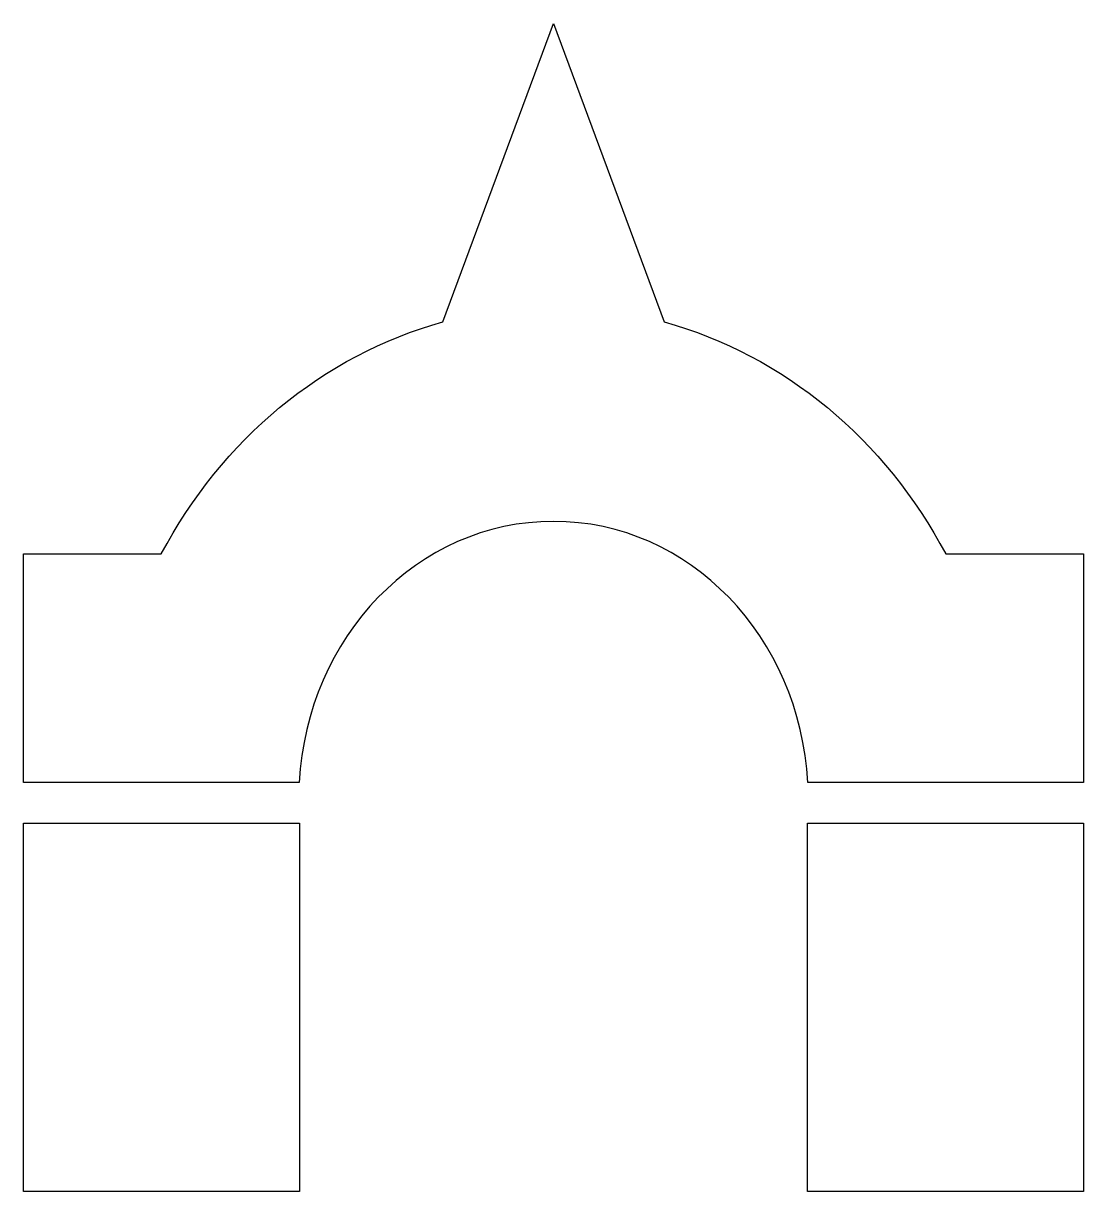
# Model space of a CAD drawing. Header units: centimetres. Extents: x -9.2 to 9.1, y -10.1 to 10.
import ezdxf

# ---------------------------------------------------------------- set-up
doc = ezdxf.new("R2010")
doc.units = ezdxf.units.CM
doc.header["$MEASUREMENT"] = 0
doc.layers.add('Layer 1', color=7, linetype='Continuous')

msp = doc.modelspace()

# ---------------------------------------------------------------- linework, layer by layer
at = {"layer": 'Layer 1'}
for points, knots in [([(-0.03951, 10.02543), (-0.03951, 10.02543), (-1.94099, 4.89148), (-1.94099, 4.89148), (-1.94099, 4.89148), (-4.00861, 4.32685), (-5.74749, 2.86244), (-6.78508, 0.90264), (-6.78508, 0.90264), (-6.78508, 0.90264), (-9.15703, 0.90265), (-9.15703, 0.90265), (-9.15703, 0.90265), (-9.15703, 0.90265), (-9.15703, -3.02424), (-9.15703, -3.02424), (-9.15703, -3.02424), (-9.15703, -3.02424), (-4.41313, -3.02424), (-4.41313, -3.02424), (-4.41313, -3.02424), (-4.27946, -0.52187), (-2.37587, 1.46412), (-0.03947, 1.46412), (-0.03947, 1.46412), (2.2968, 1.46412), (4.20039, -0.52199), (4.33407, -3.02424), (4.33407, -3.02424), (4.33407, -3.02424), (9.07796, -3.02424), (9.07796, -3.02424), (9.07796, -3.02424), (9.07796, -3.02424), (9.07796, 0.90269), (9.07796, 0.90269), (9.07796, 0.90269), (9.07796, 0.90269), (6.70601, 0.90269), (6.70601, 0.90269), (6.70601, 0.90269), (5.66868, 2.86224), (3.92925, 4.32673), (1.86201, 4.89153), (1.86201, 4.89153), (1.86201, 4.89153), (-0.03951, 10.02543), (-0.03951, 10.02543)], [0, 0, 0, 0, 0.07692308, 0.07692308, 0.07692308, 0.07692308, 0.15384615, 0.15384615, 0.15384615, 0.15384615, 0.23076923, 0.23076923, 0.23076923, 0.23076923, 0.30769231, 0.30769231, 0.30769231, 0.30769231, 0.38461538, 0.38461538, 0.38461538, 0.38461538, 0.46153846, 0.46153846, 0.46153846, 0.46153846, 0.53846154, 0.53846154, 0.53846154, 0.53846154, 0.61538462, 0.61538462, 0.61538462, 0.61538462, 0.69230769, 0.69230769, 0.69230769, 0.69230769, 0.76923077, 0.76923077, 0.76923077, 0.76923077, 0.84615385, 0.84615385, 0.84615385, 0.84615385, 1, 1, 1, 1]), ([(-9.15707, -3.72398), (-9.15707, -3.72398), (-9.15707, -10.05972), (-9.15707, -10.05972), (-9.15707, -10.05972), (-9.15707, -10.05972), (-4.40782, -10.05972), (-4.40782, -10.05972), (-4.40782, -10.05972), (-4.40782, -10.05972), (-4.40782, -3.72398), (-4.40782, -3.72398), (-4.40782, -3.72398), (-4.40782, -3.72398), (-9.15707, -3.72398), (-9.15707, -3.72398)], [0, 0, 0, 0, 0.2, 0.2, 0.2, 0.2, 0.4, 0.4, 0.4, 0.4, 0.6, 0.6, 0.6, 0.6, 1, 1, 1, 1]), ([(4.3288, -3.72398), (4.3288, -3.72398), (4.3288, -10.05972), (4.3288, -10.05972), (4.3288, -10.05972), (4.3288, -10.05972), (9.07792, -10.05972), (9.07792, -10.05972), (9.07792, -10.05972), (9.07792, -10.05972), (9.07792, -3.72398), (9.07792, -3.72398), (9.07792, -3.72398), (9.07792, -3.72398), (4.32884, -3.72398), (4.32884, -3.72398), (4.32884, -3.72398), (4.32884, -3.72398), (4.3288, -3.72398), (4.3288, -3.72398)], [0, 0, 0, 0, 0.16666667, 0.16666667, 0.16666667, 0.16666667, 0.33333333, 0.33333333, 0.33333333, 0.33333333, 0.5, 0.5, 0.5, 0.5, 0.66666667, 0.66666667, 0.66666667, 0.66666667, 1, 1, 1, 1])]:
    msp.add_open_spline(points, degree=3, knots=knots, dxfattribs=at)

doc.saveas('drawing.dxf')
